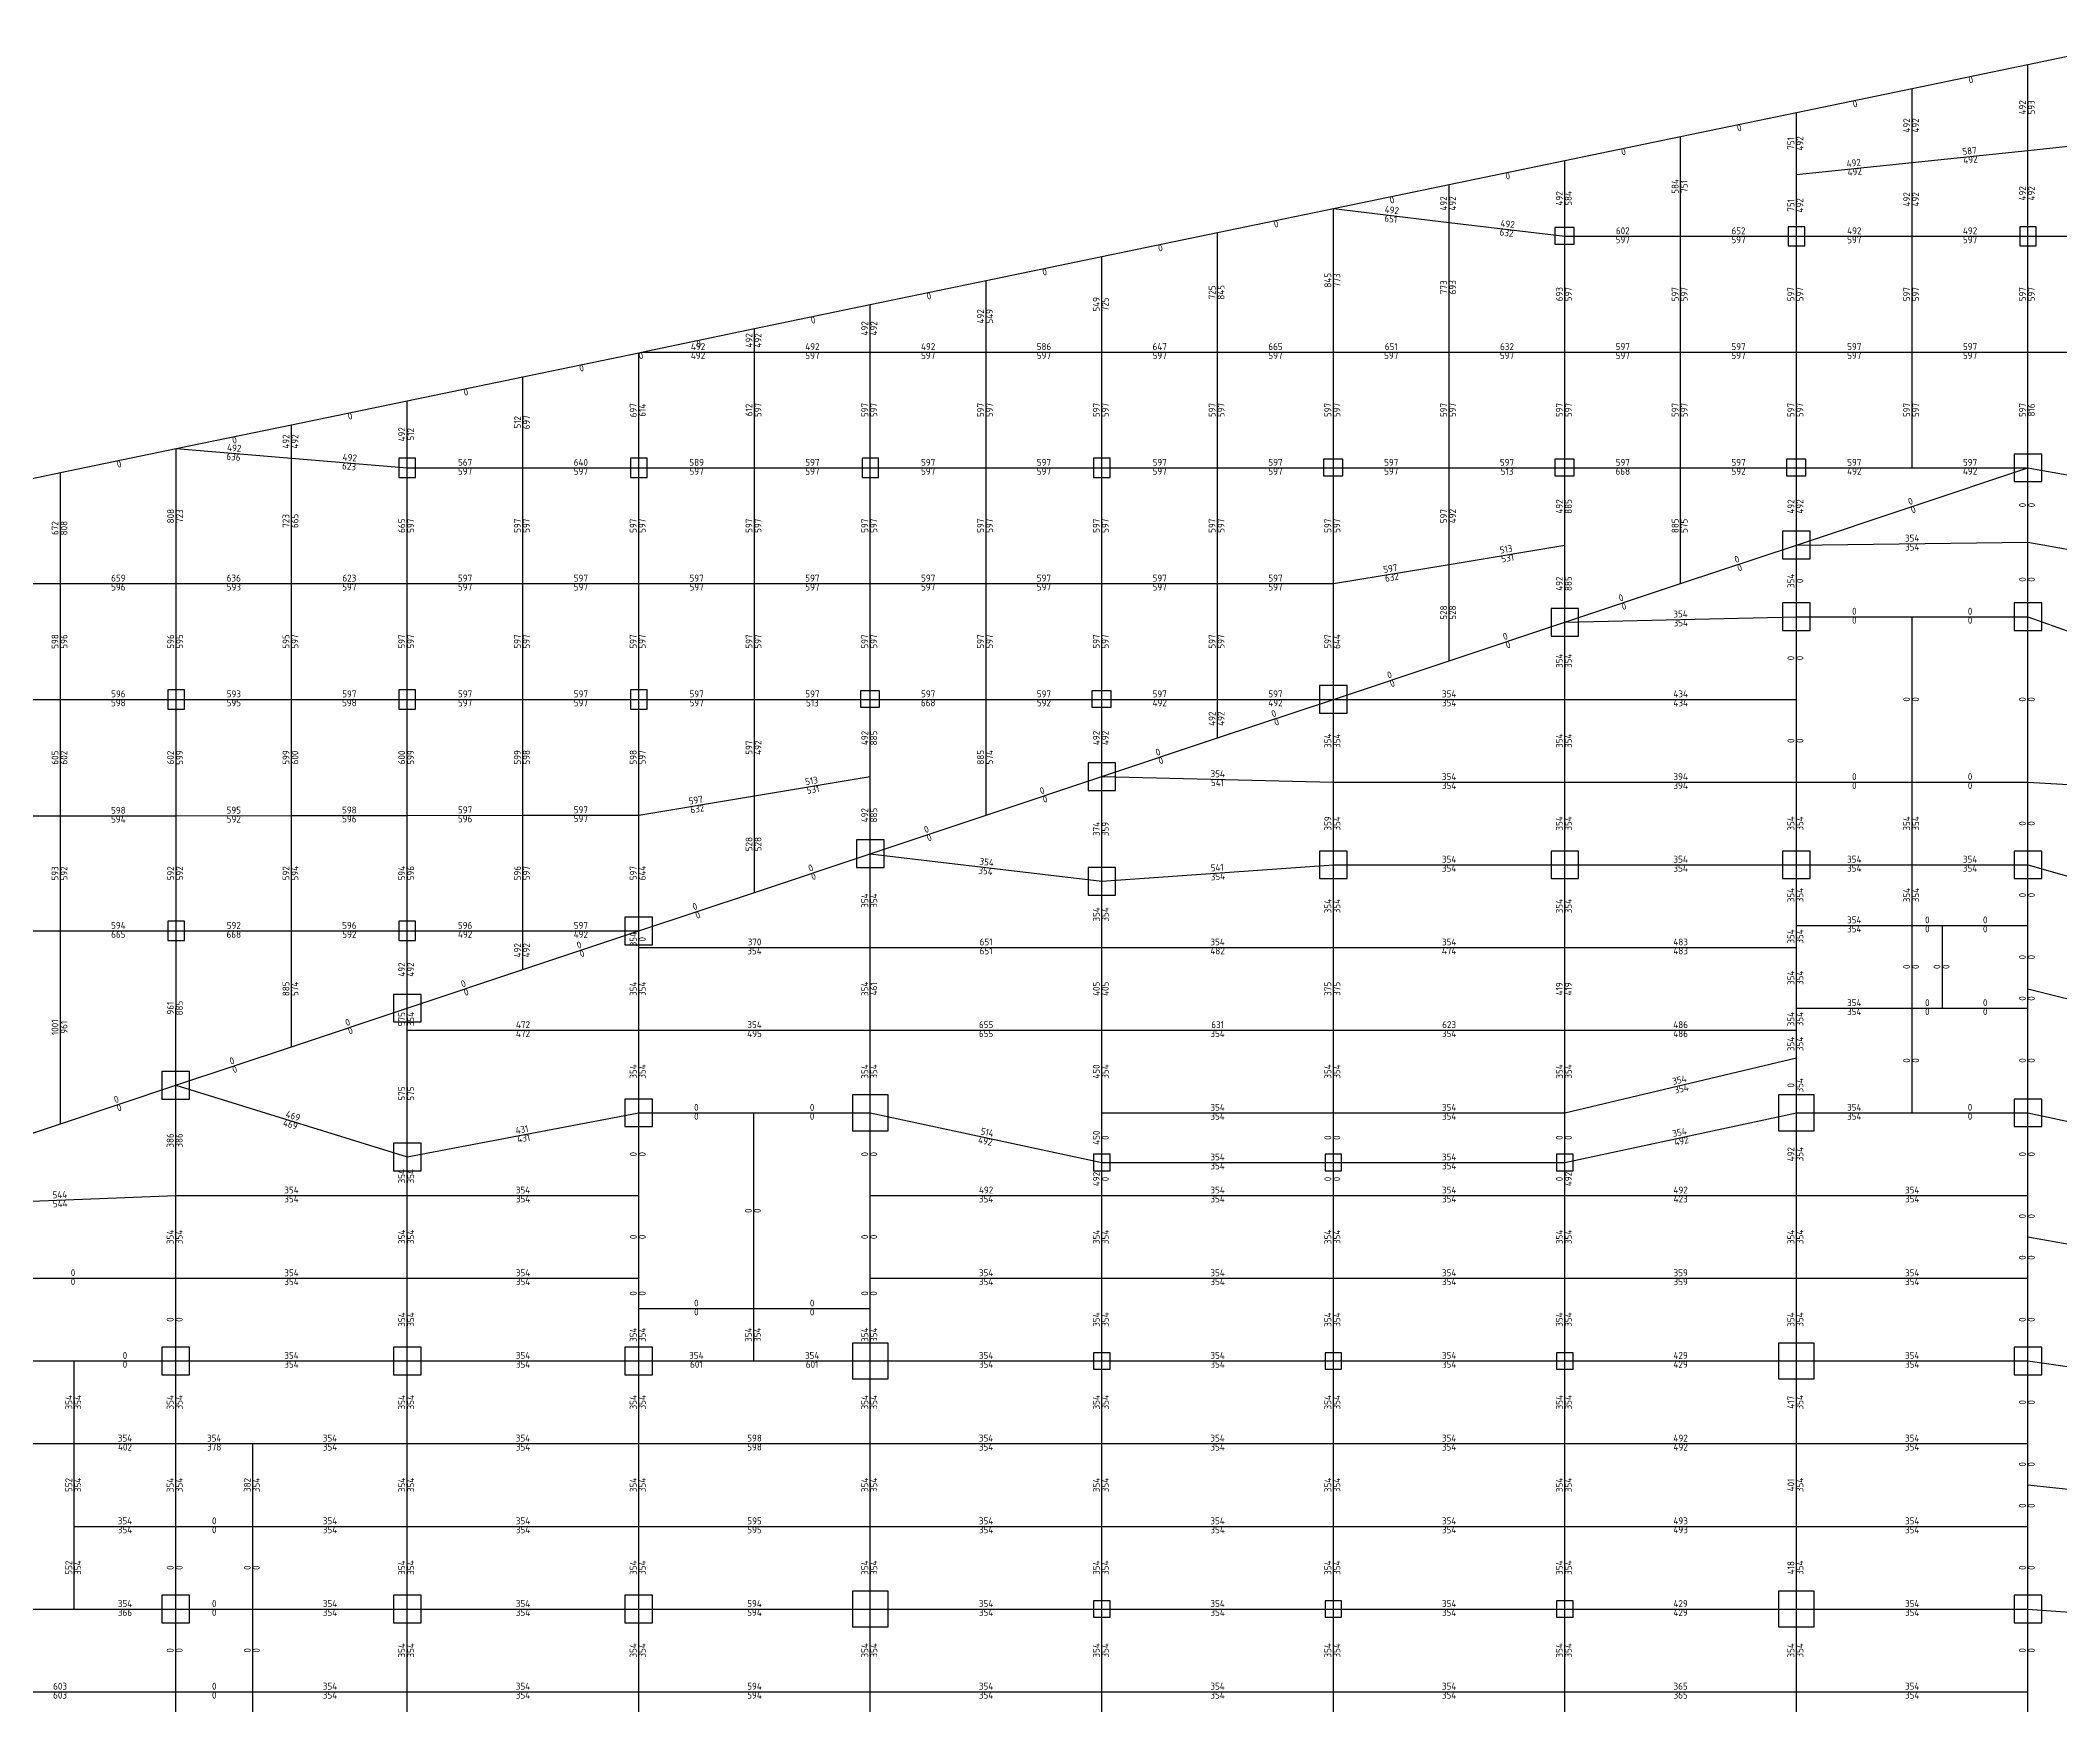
# Model space of a CAD drawing. Header units: millimetres. Extents: x -245177 to 1112891, y -1092030 to 122567.
# Drawn here: x 24881 to 98139, y 49765 to 110141 of the extents above; entities that cross this region are included whole.
import ezdxf
from ezdxf.enums import TextEntityAlignment as Align

# ---------------------------------------------------------------- set-up
doc = ezdxf.new("R2010")
doc.units = ezdxf.units.MM
doc.header["$MEASUREMENT"] = 0
for name, color, linetype in [('13', 4, 'Continuous'), ('dsg', 7, 'Continuous'), ('jiantu', 134, 'Continuous')]:
    doc.layers.add(name, color=color, linetype=linetype)
doc.styles.add('TrueTypeFont', font='yjkeng.shx', dxfattribs={"bigfont": 'yjkchn.shx'})

msp = doc.modelspace()

# ---------------------------------------------------------------- linework, layer by layer
at = {"layer": 'jiantu', "color": 94}
for p, q in [((96990, 109270), (101190, 110141)), ((92790, 108398), (96990, 109270)), ((88590, 107527), (92790, 108398)), ((84390, 106655), (88590, 107527)), ((80190, 105784), (84390, 106655)), ((75990, 104912), (80190, 105784)), ((71790, 104041), (75990, 104912)), ((67590, 103169), (71790, 104041)), ((63390, 102298), (67590, 103169)), ((59190, 101427), (63390, 102298)), ((54990, 100555), (59190, 101427)), ((50790, 99684), (54990, 100555)), ((46691, 98833), (50790, 99684)), ((42390, 97941), (46590, 98812)), ((46590, 98812), (46691, 98833)), ((38190, 97069), (42390, 97941)), ((33990, 96198), (38190, 97069)), ((29806, 95330), (33990, 96198)), ((25611, 94459), (29806, 95330)), ((21390, 93583), (25611, 94459))]:
    msp.add_line(p, q, dxfattribs=at)
at = {"layer": 'jiantu'}
for p, q in [((96990, 106151), (96990, 109270)), ((92790, 105716), (92790, 108398)), ((88590, 105280), (88590, 107527)), ((84390, 103033), (84390, 106655)), ((96990, 106151), (101190, 106587)), ((80190, 103033), (80190, 105784)), ((88590, 105280), (92790, 105716)), ((92790, 105716), (96990, 106151)), ((92790, 103033), (92790, 105716)), ((96990, 103033), (96990, 106151)), ((75990, 103537), (75990, 104912)), ((88590, 103033), (88590, 105280)), ((71790, 98833), (71790, 104041)), ((71790, 104041), (75990, 103537)), ((75990, 98833), (75990, 103537)), ((75990, 103537), (80190, 103033)), ((67590, 98833), (67590, 103169)), ((80190, 103033), (84390, 103033)), ((80190, 98833), (80190, 103033)), ((84390, 103033), (88590, 103033)), ((84390, 98833), (84390, 103033)), ((88590, 103033), (92790, 103033)), ((88590, 98833), (88590, 103033)), ((92790, 103033), (96990, 103033)), ((92790, 98833), (92790, 103033)), ((96990, 103033), (101190, 103033)), ((96990, 98833), (96990, 103033)), ((63390, 98833), (63390, 102298)), ((59190, 98833), (59190, 101427)), ((54990, 98833), (54990, 100555)), ((50790, 98833), (50790, 99684)), ((46590, 94633), (46590, 98812)), ((46691, 98833), (50790, 98833)), ((50790, 98833), (54990, 98833)), ((50790, 94633), (50790, 98833)), ((54990, 94633), (54990, 98833)), ((54990, 98833), (59190, 98833)), ((59190, 98833), (63390, 98833)), ((59190, 94633), (59190, 98833)), ((63390, 94633), (63390, 98833)), ((63390, 98833), (67590, 98833)), ((67590, 98833), (71790, 98833)), ((67590, 94633), (67590, 98833)), ((71790, 94633), (71790, 98833)), ((71790, 98833), (75990, 98833)), ((75990, 98833), (80190, 98833)), ((75990, 94633), (75990, 98833)), ((80190, 94633), (80190, 98833)), ((80190, 98833), (84390, 98833)), ((84390, 98833), (88590, 98833)), ((84390, 94633), (84390, 98833)), ((88590, 94633), (88590, 98833)), ((88590, 98833), (92790, 98833)), ((92790, 98833), (96990, 98833)), ((92790, 94633), (92790, 98833)), ((96990, 94633), (96990, 98833)), ((96990, 98833), (101190, 98833)), ((42390, 94633), (42390, 97941)), ((38190, 94633), (38190, 97069)), ((33990, 94982), (33990, 96198)), ((29806, 95330), (33990, 94982)), ((29806, 90433), (29806, 95330)), ((33990, 94982), (38190, 94633)), ((33990, 90433), (33990, 94982)), ((38190, 94633), (42390, 94633)), ((38190, 90433), (38190, 94633)), ((42390, 94633), (46590, 94633)), ((42390, 90433), (42390, 94633)), ((46590, 94633), (50790, 94633)), ((46590, 90433), (46590, 94633)), ((50790, 94633), (54990, 94633)), ((50790, 90433), (50790, 94633)), ((54990, 94633), (59190, 94633)), ((54990, 90433), (54990, 94633)), ((59190, 94633), (63390, 94633)), ((59190, 90433), (59190, 94633)), ((63390, 94633), (67590, 94633)), ((63390, 90433), (63390, 94633)), ((67590, 94633), (71790, 94633)), ((67590, 90433), (67590, 94633)), ((71790, 94633), (75990, 94633)), ((71790, 90433), (71790, 94633)), ((75990, 94633), (80190, 94633)), ((75990, 91133), (75990, 94633)), ((80190, 94633), (84390, 94633)), ((80190, 91833), (80190, 94633)), ((84390, 94633), (88590, 94633)), ((84390, 90433), (84390, 94633)), ((88590, 91833), (88590, 94633)), ((88590, 94633), (92790, 94633)), ((88590, 91833), (96990, 94633)), ((92790, 94633), (96990, 94633)), ((96990, 91933), (96990, 94633)), ((96990, 94633), (101190, 93883)), ((25611, 90433), (25611, 94459)), ((75990, 91133), (80190, 91833)), ((80190, 89033), (80190, 91833)), ((84390, 90433), (88590, 91833)), ((88590, 91833), (96990, 91933)), ((88590, 89233), (88590, 91833)), ((96990, 91933), (101190, 91183)), ((96990, 89233), (96990, 91933)), ((71790, 90433), (75990, 91133)), ((75990, 87633), (75990, 91133)), ((21390, 90433), (25611, 90433)), ((25611, 90433), (29806, 90433)), ((25611, 86233), (25611, 90433)), ((29806, 86233), (29806, 90433)), ((29806, 90433), (33990, 90433)), ((33990, 90433), (38190, 90433)), ((33990, 86233), (33990, 90433)), ((38190, 86233), (38190, 90433)), ((38190, 90433), (42390, 90433)), ((42390, 90433), (46590, 90433)), ((42390, 86233), (42390, 90433)), ((46590, 86233), (46590, 90433)), ((46590, 90433), (50790, 90433)), ((50790, 90433), (54990, 90433)), ((50790, 86233), (50790, 90433)), ((54990, 86233), (54990, 90433)), ((54990, 90433), (59190, 90433)), ((59190, 90433), (63390, 90433)), ((59190, 86233), (59190, 90433)), ((63390, 86233), (63390, 90433)), ((63390, 90433), (67590, 90433)), ((67590, 90433), (71790, 90433)), ((67590, 86233), (67590, 90433)), ((71790, 86233), (71790, 90433)), ((80190, 89033), (84390, 90433)), ((75990, 87633), (80190, 89033)), ((80190, 89033), (88590, 89233)), ((80190, 86233), (80190, 89033)), ((88590, 89233), (92790, 89233)), ((88590, 86233), (88590, 89233)), ((92790, 89233), (96990, 89233)), ((92790, 83233), (92790, 89233)), ((96990, 89233), (101190, 87733)), ((96990, 83233), (96990, 89233)), ((71790, 86233), (75990, 87633)), ((21390, 86233), (25611, 86233)), ((25611, 86233), (29806, 86233)), ((25611, 82008), (25611, 86233)), ((29806, 86233), (33990, 86233)), ((29806, 82013), (29806, 86233)), ((33990, 86233), (38190, 86233)), ((33990, 82018), (33990, 86233)), ((38190, 86233), (42390, 86233)), ((38190, 82023), (38190, 86233)), ((42390, 86233), (46590, 86233)), ((42390, 82028), (42390, 86233)), ((46590, 86233), (50790, 86233)), ((46590, 82033), (46590, 86233)), ((50790, 86233), (54990, 86233)), ((50790, 82733), (50790, 86233)), ((54990, 86233), (59190, 86233)), ((54990, 83433), (54990, 86233)), ((59190, 86233), (63390, 86233)), ((59190, 82033), (59190, 86233)), ((63390, 83433), (63390, 86233)), ((63390, 86233), (67590, 86233)), ((67590, 86233), (71790, 86233)), ((67590, 84833), (67590, 86233)), ((67590, 84833), (71790, 86233)), ((71790, 83233), (71790, 86233)), ((71790, 86233), (80190, 86233)), ((80190, 83233), (80190, 86233)), ((80190, 86233), (88590, 86233)), ((88590, 83233), (88590, 86233)), ((63390, 83433), (67590, 84833)), ((50790, 82733), (54990, 83433)), ((54990, 80633), (54990, 83433)), ((59190, 82033), (63390, 83433)), ((63390, 79633), (63390, 83433)), ((63390, 83433), (71790, 83233)), ((71790, 80233), (71790, 83233)), ((71790, 83233), (80190, 83233)), ((80190, 80233), (80190, 83233)), ((80190, 83233), (88590, 83233)), ((88590, 80233), (88590, 83233)), ((88590, 83233), (92790, 83233)), ((92790, 80233), (92790, 83233)), ((92790, 83233), (96990, 83233)), ((96990, 80233), (96990, 83233)), ((96990, 83233), (101190, 82983)), ((46590, 82033), (50790, 82733)), ((50790, 79233), (50790, 82733)), ((21390, 82002), (25611, 82008)), ((25611, 82008), (29806, 82013)), ((25611, 77833), (25611, 82008)), ((29806, 82013), (33990, 82018)), ((29806, 77833), (29806, 82013)), ((33990, 82018), (38190, 82023)), ((33990, 77833), (33990, 82018)), ((38190, 82023), (42390, 82028)), ((38190, 77833), (38190, 82023)), ((42390, 82028), (46590, 82033)), ((42390, 77833), (42390, 82028)), ((46590, 77833), (46590, 82033)), ((54990, 80633), (59190, 82033)), ((50790, 79233), (54990, 80633)), ((54990, 80633), (63390, 79633)), ((54990, 77233), (54990, 80633)), ((63390, 79633), (71790, 80233)), ((71790, 80233), (80190, 80233)), ((71790, 77233), (71790, 80233)), ((80190, 80233), (88590, 80233)), ((80190, 77233), (80190, 80233)), ((88590, 80233), (92790, 80233)), ((88590, 78033), (88590, 80233)), ((92789, 78033), (92790, 80233)), ((92790, 80233), (96990, 80233)), ((96990, 80233), (101190, 79033)), ((96990, 78033), (96990, 80233)), ((46590, 77833), (50790, 79233)), ((63390, 77233), (63390, 79633)), ((21390, 77833), (25611, 77833)), ((25611, 77833), (29806, 77833)), ((25611, 70840), (25611, 77833)), ((29790, 72233), (29806, 77833)), ((29806, 77833), (33990, 77833)), ((33990, 77833), (38190, 77833)), ((33990, 73633), (33990, 77833)), ((38190, 75033), (38190, 77833)), ((38190, 77833), (42390, 77833)), ((42390, 77833), (46590, 77833)), ((42390, 76433), (42390, 77833)), ((42390, 76433), (46590, 77833)), ((46590, 77233), (46590, 77833)), ((88590, 77233), (88590, 78033)), ((88590, 78033), (92789, 78033)), ((92789, 78033), (93889, 78033)), ((92789, 75033), (92789, 78033)), ((93889, 78033), (96990, 78033)), ((93889, 75033), (93889, 78033)), ((96990, 75733), (96990, 78033)), ((46590, 74233), (46590, 77233)), ((46590, 77233), (54990, 77233)), ((54990, 74233), (54990, 77233)), ((54990, 77233), (63390, 77233)), ((63390, 74233), (63390, 77233)), ((63390, 77233), (71790, 77233)), ((71790, 74233), (71790, 77233)), ((71790, 77233), (80190, 77233)), ((80190, 74233), (80190, 77233)), ((80190, 77233), (88590, 77233)), ((88590, 75033), (88590, 77233)), ((38190, 75033), (42390, 76433)), ((96990, 75733), (101190, 74683)), ((96990, 75033), (96990, 75733)), ((33990, 73633), (38190, 75033)), ((38190, 74233), (38190, 75033)), ((88590, 74233), (88590, 75033)), ((88590, 75033), (92789, 75033)), ((92789, 75033), (93889, 75033)), ((92789, 71233), (92789, 75033)), ((93889, 75033), (96990, 75033)), ((96990, 71233), (96990, 75033)), ((38190, 69633), (38190, 74233)), ((38190, 74233), (46590, 74233)), ((46590, 71233), (46590, 74233)), ((46590, 74233), (54990, 74233)), ((54990, 71233), (54990, 74233)), ((54990, 74233), (63390, 74233)), ((63390, 71233), (63390, 74233)), ((63390, 74233), (71790, 74233)), ((71790, 71233), (71790, 74233)), ((71790, 74233), (80190, 74233)), ((80190, 71233), (80190, 74233)), ((80190, 74233), (88590, 74233)), ((88590, 73233), (88590, 74233)), ((29790, 72233), (33990, 73633)), ((80190, 71233), (88590, 73233)), ((88590, 71233), (88590, 73233)), ((25611, 70840), (29790, 72233)), ((29790, 72233), (38190, 69633)), ((29790, 68233), (29790, 72233)), ((38190, 69633), (46590, 71233)), ((46590, 71233), (50769, 71233)), ((46590, 68233), (46590, 71233)), ((50769, 71233), (54990, 71233)), ((50769, 64133), (50769, 71233)), ((54990, 68233), (54990, 71233)), ((54990, 71233), (63390, 69433)), ((63390, 69433), (63390, 71233)), ((63390, 71233), (71790, 71233)), ((71790, 69433), (71790, 71233)), ((71790, 71233), (80190, 71233)), ((80190, 69433), (80190, 71233)), ((80190, 69433), (88590, 71233)), ((88590, 71233), (92789, 71233)), ((88590, 68233), (88590, 71233)), ((92789, 71233), (96990, 71233)), ((96990, 71233), (101190, 70333)), ((96990, 68233), (96990, 71233)), ((21400, 69433), (25611, 70840)), ((38190, 68233), (38190, 69633)), ((63390, 69433), (71790, 69433)), ((63390, 68233), (63390, 69433)), ((71790, 69433), (80190, 69433)), ((71790, 68233), (71790, 69433)), ((80190, 68233), (80190, 69433)), ((21400, 67900), (29790, 68233)), ((29790, 65233), (29790, 68233)), ((29790, 68233), (38190, 68233)), ((38190, 65233), (38190, 68233)), ((38190, 68233), (46590, 68233)), ((46590, 65233), (46590, 68233)), ((54990, 65233), (54990, 68233)), ((54990, 68233), (63390, 68233)), ((63390, 65233), (63390, 68233)), ((63390, 68233), (71790, 68233)), ((71790, 65233), (71790, 68233)), ((71790, 68233), (80190, 68233)), ((80190, 65233), (80190, 68233)), ((80190, 68233), (88590, 68233)), ((88590, 65233), (88590, 68233)), ((88590, 68233), (96990, 68233)), ((96990, 66733), (96990, 68233)), ((96990, 66733), (101190, 65983)), ((96990, 65233), (96990, 66733)), ((22340, 65233), (29790, 65233)), ((29790, 62233), (29790, 65233)), ((29790, 65233), (38190, 65233)), ((38190, 62233), (38190, 65233)), ((38190, 65233), (46590, 65233)), ((46590, 64133), (46590, 65233)), ((54990, 65233), (63390, 65233)), ((54990, 64133), (54990, 65233)), ((63390, 62233), (63390, 65233)), ((63390, 65233), (71790, 65233)), ((71790, 62233), (71790, 65233)), ((71790, 65233), (80190, 65233)), ((80190, 62233), (80190, 65233)), ((80190, 65233), (88590, 65233)), ((88590, 62233), (88590, 65233)), ((88590, 65233), (96990, 65233)), ((96990, 62233), (96990, 65233)), ((46590, 62233), (46590, 64133)), ((46590, 64133), (50769, 64133)), ((50769, 64133), (54990, 64133)), ((50769, 62233), (50769, 64133)), ((54990, 62233), (54990, 64133)), ((22340, 62233), (26110, 62233)), ((26110, 62233), (29790, 62233)), ((26110, 59233), (26110, 62233)), ((29790, 62233), (38190, 62233)), ((29790, 59233), (29790, 62233)), ((38190, 62233), (46590, 62233)), ((38190, 59233), (38190, 62233)), ((46590, 62233), (50769, 62233)), ((46590, 59233), (46590, 62233)), ((50769, 62233), (54990, 62233)), ((54990, 62233), (63390, 62233)), ((54990, 59233), (54990, 62233)), ((63390, 62233), (71790, 62233)), ((63390, 59233), (63390, 62233)), ((71790, 62233), (80190, 62233)), ((71790, 59233), (71790, 62233)), ((80190, 62233), (88590, 62233)), ((80190, 59233), (80190, 62233)), ((88590, 62233), (96990, 62233)), ((88590, 59233), (88590, 62233)), ((96990, 62233), (101190, 61633)), ((96990, 59233), (96990, 62233)), ((21400, 59233), (26110, 59233)), ((26110, 59233), (29790, 59233)), ((26110, 56233), (26110, 59233)), ((29790, 56233), (29790, 59233)), ((29790, 59233), (32587, 59233)), ((32587, 59233), (38190, 59233)), ((32587, 56233), (32587, 59233)), ((38190, 56233), (38190, 59233)), ((38190, 59233), (46590, 59233)), ((46590, 56233), (46590, 59233)), ((46590, 59233), (54990, 59233)), ((54990, 56233), (54990, 59233)), ((54990, 59233), (63390, 59233)), ((63390, 56233), (63390, 59233)), ((63390, 59233), (71790, 59233)), ((71790, 56233), (71790, 59233)), ((71790, 59233), (80190, 59233)), ((80190, 56233), (80190, 59233)), ((80190, 59233), (88590, 59233)), ((88590, 56233), (88590, 59233)), ((88590, 59233), (96990, 59233)), ((96990, 57733), (96990, 59233)), ((96990, 57733), (101190, 57283)), ((96990, 56233), (96990, 57733)), ((26110, 56233), (29790, 56233)), ((26110, 53233), (26110, 56233)), ((29790, 53233), (29790, 56233)), ((29790, 56233), (32587, 56233)), ((32587, 56233), (38190, 56233)), ((32587, 53233), (32587, 56233)), ((38190, 53233), (38190, 56233)), ((38190, 56233), (46590, 56233)), ((46590, 53233), (46590, 56233)), ((46590, 56233), (54990, 56233)), ((54990, 53233), (54990, 56233)), ((54990, 56233), (63390, 56233)), ((63390, 53233), (63390, 56233)), ((63390, 56233), (71790, 56233)), ((71790, 53233), (71790, 56233)), ((71790, 56233), (80190, 56233)), ((80190, 53233), (80190, 56233)), ((80190, 56233), (88590, 56233)), ((88590, 53233), (88590, 56233)), ((88590, 56233), (96990, 56233)), ((96990, 53233), (96990, 56233)), ((22340, 53233), (26110, 53233)), ((26110, 53233), (29790, 53233)), ((29790, 50233), (29790, 53233)), ((29790, 53233), (32587, 53233)), ((32587, 53233), (38190, 53233)), ((32587, 50233), (32587, 53233)), ((38190, 53233), (46590, 53233)), ((38190, 50233), (38190, 53233)), ((46590, 53233), (54990, 53233)), ((46590, 50233), (46590, 53233)), ((54990, 53233), (63390, 53233)), ((54990, 50233), (54990, 53233)), ((63390, 53233), (71790, 53233)), ((63390, 50233), (63390, 53233)), ((71790, 53233), (80190, 53233)), ((71790, 50233), (71790, 53233)), ((80190, 53233), (88590, 53233)), ((80190, 50233), (80190, 53233)), ((88590, 53233), (96990, 53233)), ((88590, 50233), (88590, 53233)), ((96990, 53233), (101190, 52933)), ((96990, 50233), (96990, 53233)), ((21400, 50233), (29790, 50233)), ((29790, 47233), (29790, 50233)), ((29790, 50233), (32587, 50233)), ((32587, 50233), (38190, 50233)), ((32587, 47233), (32587, 50233)), ((38190, 47233), (38190, 50233)), ((38190, 50233), (46590, 50233)), ((46590, 47233), (46590, 50233)), ((46590, 50233), (54990, 50233)), ((54990, 47233), (54990, 50233)), ((54990, 50233), (63390, 50233)), ((63390, 47233), (63390, 50233)), ((63390, 50233), (71790, 50233)), ((71790, 47233), (71790, 50233)), ((71790, 50233), (80190, 50233)), ((80190, 47233), (80190, 50233)), ((80190, 50233), (88590, 50233)), ((88590, 47233), (88590, 50233)), ((88590, 50233), (96990, 50233)), ((96990, 48733), (96990, 50233))]:
    msp.add_line(p, q, dxfattribs=at)
at = {"layer": 'jiantu', "color": 54}
for points in [[(80530, 103348), (79830, 103348), (79830, 102748), (80530, 102748)], [(88890, 103383), (88290, 103383), (88290, 102683), (88890, 102683)], [(97290, 103383), (96690, 103383), (96690, 102683), (97290, 102683)], [(38490, 94983), (37890, 94983), (37890, 94283), (38490, 94283)], [(46890, 94983), (46290, 94983), (46290, 94283), (46890, 94283)], [(55290, 94983), (54690, 94983), (54690, 94283), (55290, 94283)], [(63690, 94983), (63090, 94983), (63090, 94283), (63690, 94283)], [(72130, 94948), (71430, 94948), (71430, 94348), (72130, 94348)], [(80530, 94948), (79830, 94948), (79830, 94348), (80530, 94348)], [(88935, 94948), (88235, 94948), (88235, 94348), (88935, 94348)], [(97490, 95133), (96490, 95133), (96490, 94133), (97490, 94133)], [(89090, 92333), (88090, 92333), (88090, 91333), (89090, 91333)], [(80690, 89533), (79690, 89533), (79690, 88533), (80690, 88533)], [(89090, 89733), (88090, 89733), (88090, 88733), (89090, 88733)], [(97490, 89733), (96490, 89733), (96490, 88733), (97490, 88733)], [(30106, 86583), (29506, 86583), (29506, 85883), (30106, 85883)], [(38490, 86583), (37890, 86583), (37890, 85883), (38490, 85883)], [(46890, 86583), (46290, 86583), (46290, 85883), (46890, 85883)], [(55330, 86548), (54630, 86548), (54630, 85948), (55330, 85948)], [(63730, 86548), (63030, 86548), (63030, 85948), (63730, 85948)], [(72290, 86733), (71290, 86733), (71290, 85733), (72290, 85733)], [(63890, 83933), (62890, 83933), (62890, 82933), (63890, 82933)], [(55490, 81133), (54490, 81133), (54490, 80133), (55490, 80133)], [(72290, 80733), (71290, 80733), (71290, 79733), (72290, 79733)], [(80690, 80733), (79690, 80733), (79690, 79733), (80690, 79733)], [(89090, 80733), (88090, 80733), (88090, 79733), (89090, 79733)], [(97490, 80733), (96490, 80733), (96490, 79733), (97490, 79733)], [(63890, 80133), (62890, 80133), (62890, 79133), (63890, 79133)], [(30106, 78183), (29506, 78183), (29506, 77483), (30106, 77483)], [(38490, 78183), (37890, 78183), (37890, 77483), (38490, 77483)], [(47090, 78333), (46090, 78333), (46090, 77333), (47090, 77333)], [(38690, 75533), (37690, 75533), (37690, 74533), (38690, 74533)], [(30290, 72733), (29290, 72733), (29290, 71733), (30290, 71733)], [(55640, 71883), (54340, 71883), (54340, 70583), (55640, 70583)], [(89240, 71883), (87940, 71883), (87940, 70583), (89240, 70583)], [(47090, 71733), (46090, 71733), (46090, 70733), (47090, 70733)], [(97490, 71733), (96490, 71733), (96490, 70733), (97490, 70733)], [(38690, 70133), (37690, 70133), (37690, 69133), (38690, 69133)], [(63690, 69733), (63090, 69733), (63090, 69133), (63690, 69133)], [(72090, 69733), (71490, 69733), (71490, 69133), (72090, 69133)], [(80490, 69733), (79890, 69733), (79890, 69133), (80490, 69133)], [(30290, 62733), (29290, 62733), (29290, 61733), (30290, 61733)], [(38690, 62733), (37690, 62733), (37690, 61733), (38690, 61733)], [(47090, 62733), (46090, 62733), (46090, 61733), (47090, 61733)], [(55640, 62883), (54340, 62883), (54340, 61583), (55640, 61583)], [(63690, 62533), (63090, 62533), (63090, 61933), (63690, 61933)], [(72090, 62533), (71490, 62533), (71490, 61933), (72090, 61933)], [(80490, 62533), (79890, 62533), (79890, 61933), (80490, 61933)], [(89240, 62883), (87940, 62883), (87940, 61583), (89240, 61583)], [(97490, 62733), (96490, 62733), (96490, 61733), (97490, 61733)], [(30290, 53733), (29290, 53733), (29290, 52733), (30290, 52733)], [(38690, 53733), (37690, 53733), (37690, 52733), (38690, 52733)], [(47090, 53733), (46090, 53733), (46090, 52733), (47090, 52733)], [(55640, 53883), (54340, 53883), (54340, 52583), (55640, 52583)], [(63690, 53533), (63090, 53533), (63090, 52933), (63690, 52933)], [(72090, 53533), (71490, 53533), (71490, 52933), (72090, 52933)], [(80490, 53533), (79890, 53533), (79890, 52933), (80490, 52933)], [(89240, 53883), (87940, 53883), (87940, 52583), (89240, 52583)], [(97490, 53733), (96490, 53733), (96490, 52733), (97490, 52733)]]:
    msp.add_lwpolyline(points, close=True, dxfattribs=at)

# ---------------------------------------------------------------- texts
at = {"layer": '13', "color": 4, "linetype": 'Continuous', "style": 'TrueTypeFont'}
for s, rotation, p in [('593', 90, (96990, 107711)), ('751', 90, (84390, 104844)), ('584', 90, (80190, 104408)), ('651', -6.84151, (73890, 103789)), ('632', -6.84151, (78090, 103285)), ('845', 90, (67590, 101001)), ('773', 90, (71790, 101437)), ('693', 90, (75990, 101185)), ('597', 90, (80190, 100933)), ('597', 90, (84390, 100933)), ('597', 90, (88590, 100933)), ('597', 90, (92790, 100933)), ('597', 90, (96990, 100933)), ('549', 90, (59190, 100130)), ('725', 90, (63390, 100566)), ('614', 90, (46590, 96723)), ('597', 90, (50790, 96733)), ('597', 90, (54990, 96733)), ('597', 90, (59190, 96733)), ('597', 90, (63390, 96733)), ('597', 90, (67590, 96733)), ('597', 90, (71790, 96733)), ('597', 90, (75990, 96733)), ('597', 90, (80190, 96733)), ('597', 90, (84390, 96733)), ('597', 90, (88590, 96733)), ('597', 90, (92790, 96733)), ('816', 90, (96990, 96733)), ('697', 90, (42390, 96287)), ('636', -4.75018, (31898, 95156)), ('623', -4.75018, (36090, 94808)), ('723', 90, (29806, 92881)), ('885', 90, (80190, 93233)), ('808', 90, (25611, 92446)), ('665', 90, (33990, 92708)), ('597', 90, (38190, 92533)), ('597', 90, (42390, 92533)), ('597', 90, (46590, 92533)), ('597', 90, (50790, 92533)), ('597', 90, (54990, 92533)), ('597', 90, (59190, 92533)), ('597', 90, (63390, 92533)), ('597', 90, (67590, 92533)), ('597', 90, (71790, 92533)), ('575', 90, (84390, 92533)), ('531', 9.46232, (78090, 91483)), ('632', 9.46232, (73890, 90783)), ('885', 90, (80190, 90433)), ('528', 90, (75990, 89383)), ('596', 90, (25611, 88333)), ('595', 90, (29806, 88333)), ('597', 90, (33990, 88333)), ('597', 90, (38190, 88333)), ('597', 90, (42390, 88333)), ('597', 90, (46590, 88333)), ('597', 90, (50790, 88333)), ('597', 90, (54990, 88333)), ('597', 90, (59190, 88333)), ('597', 90, (63390, 88333)), ('597', 90, (67590, 88333)), ('644', 90, (71790, 88333)), ('885', 90, (54990, 84833)), ('602', 90, (25611, 84120)), ('599', 90, (29806, 84123)), ('600', 90, (33990, 84125)), ('599', 90, (38190, 84128)), ('598', 90, (42390, 84131)), ('597', 90, (46590, 84133)), ('574', 90, (59190, 84133)), ('531', 9.46232, (52890, 83083)), ('541', -1.36393, (67590, 83333)), ('632', 9.46232, (48690, 82383)), ('885', 90, (54990, 82033)), ('594', 0.06961, (27709, 82010)), ('592', 0.06961, (31898, 82015)), ('596', 0.06961, (36090, 82020)), ('596', 0.06961, (40290, 82025)), ('597', 0.06961, (44490, 82031)), ('528', 90, (50790, 80983)), ('592', 90, (25611, 79920)), ('592', 90, (29806, 79923)), ('594', 90, (33990, 79925)), ('596', 90, (38190, 79928)), ('597', 90, (42390, 79931)), ('644', 90, (46590, 79933)), ('574', 90, (33990, 75733)), ('885', 89.83081, (29798, 75033)), ('961', 90, (25611, 74337)), ('575', 90, (38190, 71933)), ('544', 2.2752, (25595, 68066))]:
    msp.add_text(s, height=250, rotation=rotation, dxfattribs=at).set_placement(p, align=Align.TOP_CENTER)
for s, rotation, p in [('751', 90, (88590, 106403)), ('587', 5.92298, (94890, 105934)), ('584', 90, (84390, 104844)), ('751', 90, (88590, 104157)), ('725', 90, (67590, 101001)), ('845', 90, (71790, 101437)), ('773', 90, (75990, 101185)), ('693', 90, (80190, 100933)), ('597', 90, (84390, 100933)), ('597', 90, (88590, 100933)), ('597', 90, (92790, 100933)), ('597', 90, (96990, 100933)), ('549', 90, (63390, 100566)), ('697', 90, (46590, 96723)), ('612', 90, (50790, 96733)), ('597', 90, (54990, 96733)), ('597', 90, (59190, 96733)), ('597', 90, (63390, 96733)), ('597', 90, (67590, 96733)), ('597', 90, (71790, 96733)), ('597', 90, (75990, 96733)), ('597', 90, (80190, 96733)), ('597', 90, (84390, 96733)), ('597', 90, (88590, 96733)), ('597', 90, (92790, 96733)), ('597', 90, (96990, 96733)), ('808', 90, (29806, 92881)), ('597', 90, (75990, 92883)), ('672', 90, (25611, 92446)), ('723', 90, (33990, 92708)), ('665', 90, (38190, 92533)), ('597', 90, (42390, 92533)), ('597', 90, (46590, 92533)), ('597', 90, (50790, 92533)), ('597', 90, (54990, 92533)), ('597', 90, (59190, 92533)), ('597', 90, (63390, 92533)), ('597', 90, (67590, 92533)), ('597', 90, (71790, 92533)), ('885', 90, (84390, 92533)), ('597', 9.46232, (73890, 90783)), ('528', 90, (75990, 89383)), ('598', 90, (25611, 88333)), ('596', 90, (29806, 88333)), ('595', 90, (33990, 88333)), ('597', 90, (38190, 88333)), ('597', 90, (42390, 88333)), ('597', 90, (46590, 88333)), ('597', 90, (50790, 88333)), ('597', 90, (54990, 88333)), ('597', 90, (59190, 88333)), ('597', 90, (63390, 88333)), ('597', 90, (67590, 88333)), ('597', 90, (71790, 88333)), ('605', 90, (25611, 84120)), ('602', 90, (29806, 84123)), ('599', 90, (33990, 84125)), ('600', 90, (38190, 84128)), ('599', 90, (42390, 84131)), ('598', 90, (46590, 84133)), ('597', 90, (50790, 84483)), ('885', 90, (59190, 84133)), ('598', 0.06961, (27709, 82010)), ('595', 0.06961, (31898, 82015)), ('598', 0.06961, (36090, 82020)), ('597', 0.06961, (40290, 82025)), ('597', 0.06961, (44490, 82031)), ('597', 9.46232, (48690, 82383)), ('528', 90, (50790, 80983)), ('593', 90, (25611, 79920)), ('592', 90, (29806, 79923)), ('592', 90, (33990, 79925)), ('594', 90, (38190, 79928)), ('596', 90, (42390, 79931)), ('597', 90, (46590, 79933)), ('541', 4.08562, (67590, 79933)), ('885', 90, (33990, 75733)), ('961', 89.83081, (29798, 75033)), ('575', 90, (38190, 74633)), ('1001', 90, (25611, 74337)), ('575', 90, (38190, 71933)), ('544', 2.2752, (25595, 68066)), ('552', 90, (26110, 57733)), ('552', 90, (26110, 54733))]:
    msp.add_text(s, height=250, rotation=rotation, dxfattribs=at).set_placement(p, align=Align.BOTTOM_CENTER)
for s, p in [('602', (82290, 103033)), ('652', (86490, 103033)), ('586', (61290, 98833)), ('647', (65490, 98833)), ('665', (69690, 98833)), ('651', (73890, 98833)), ('632', (78090, 98833)), ('597', (82290, 98833)), ('597', (86490, 98833)), ('597', (90690, 98833)), ('597', (94890, 98833)), ('567', (40290, 94633)), ('640', (44490, 94633)), ('589', (48690, 94633)), ('597', (52890, 94633)), ('597', (57090, 94633)), ('597', (61290, 94633)), ('597', (65490, 94633)), ('597', (69690, 94633)), ('597', (73890, 94633)), ('597', (78090, 94633)), ('597', (82290, 94633)), ('597', (86490, 94633)), ('597', (90690, 94633)), ('597', (94890, 94633)), ('659', (27709, 90433)), ('636', (31898, 90433)), ('623', (36090, 90433)), ('597', (40290, 90433)), ('597', (44490, 90433)), ('597', (48690, 90433)), ('597', (52890, 90433)), ('597', (57090, 90433)), ('597', (61290, 90433)), ('597', (65490, 90433)), ('597', (69690, 90433)), ('596', (27709, 86233)), ('593', (31898, 86233)), ('597', (36090, 86233)), ('597', (40290, 86233)), ('597', (44490, 86233)), ('597', (48690, 86233)), ('597', (52890, 86233)), ('597', (57090, 86233)), ('597', (61290, 86233)), ('597', (65490, 86233)), ('597', (69690, 86233)), ('594', (27709, 77833)), ('592', (31898, 77833)), ('596', (36090, 77833)), ('596', (40290, 77833)), ('597', (44490, 77833)), ('651', (59190, 77233)), ('655', (59190, 74233)), ('631', (67590, 74233)), ('623', (75990, 74233)), ('598', (50790, 59233)), ('595', (50790, 56233)), ('594', (50790, 53233)), ('603', (25595, 50233)), ('594', (50790, 50233))]:
    msp.add_text(s, height=250, dxfattribs=at).set_placement(p, align=Align.BOTTOM_CENTER)
for s, p in [('597', (82290, 103033)), ('597', (86490, 103033)), ('597', (90690, 103033)), ('597', (94890, 103033)), ('597', (52890, 98833)), ('597', (57090, 98833)), ('597', (61290, 98833)), ('597', (65490, 98833)), ('597', (69690, 98833)), ('597', (73890, 98833)), ('597', (78090, 98833)), ('597', (82290, 98833)), ('597', (86490, 98833)), ('597', (90690, 98833)), ('597', (94890, 98833)), ('597', (40290, 94633)), ('597', (44490, 94633)), ('597', (48690, 94633)), ('597', (52890, 94633)), ('597', (57090, 94633)), ('597', (61290, 94633)), ('597', (65490, 94633)), ('597', (69690, 94633)), ('597', (73890, 94633)), ('668', (82290, 94633)), ('592', (86490, 94633)), ('596', (27709, 90433)), ('593', (31898, 90433)), ('597', (36090, 90433)), ('597', (40290, 90433)), ('597', (44490, 90433)), ('597', (48690, 90433)), ('597', (52890, 90433)), ('597', (57090, 90433)), ('597', (61290, 90433)), ('597', (65490, 90433)), ('597', (69690, 90433)), ('598', (27709, 86233)), ('595', (31898, 86233)), ('598', (36090, 86233)), ('597', (40290, 86233)), ('597', (44490, 86233)), ('597', (48690, 86233)), ('668', (57090, 86233)), ('592', (61290, 86233)), ('665', (27709, 77833)), ('668', (31898, 77833)), ('592', (36090, 77833)), ('651', (59190, 77233)), ('655', (59190, 74233)), ('601', (48679, 62233)), ('601', (52879, 62233)), ('598', (50790, 59233)), ('595', (50790, 56233)), ('594', (50790, 53233)), ('603', (25595, 50233)), ('594', (50790, 50233))]:
    msp.add_text(s, height=250, dxfattribs=at).set_placement(p, align=Align.TOP_CENTER)
at = {"layer": 'dsg', "color": 1, "linetype": 'Continuous', "style": 'TrueTypeFont'}
for s, rotation, p in [('0', 11.722, (94890, 108834)), ('0', 11.722, (90690, 107962)), ('0', 11.722, (86490, 107091)), ('492', 90, (92790, 107057)), ('0', 11.722, (82290, 106220)), ('492', 90, (88590, 106403)), ('492', 5.92298, (90690, 105498)), ('492', 5.92298, (94890, 105934)), ('0', 11.722, (78090, 105348)), ('492', 90, (96990, 104592)), ('0', 11.722, (73890, 104477)), ('492', 90, (75990, 104225)), ('492', 90, (88590, 104157)), ('492', 90, (92790, 104374)), ('0', 11.722, (69690, 103605)), ('0', 11.722, (65490, 102734)), ('0', 11.722, (61290, 101862)), ('0', 11.722, (57090, 100991)), ('0', 11.722, (52890, 100119)), ('492', 90, (54990, 99694)), ('0', 11.722, (48740, 99258)), ('492', 90, (50790, 99258)), ('0', 11.722, (44490, 98376)), ('0', 11.722, (46640, 98823)), ('0', 11.722, (40290, 97505)), ('0', 11.722, (36090, 96634)), ('512', 90, (38190, 95851)), ('0', 11.722, (31898, 95764)), ('492', 90, (33990, 95590)), ('0', 11.722, (27709, 94895)), ('492', 90, (75990, 92883)), ('492', 90, (88590, 93233)), ('0', 18.43495, (92790, 93233)), ('0', 90, (96990, 93283)), ('354', 0.68206, (92790, 91883)), ('0', 18.43495, (86490, 91133)), ('0', 90, (88590, 90533)), ('0', 90, (96990, 90583)), ('0', 18.43495, (82290, 89733)), ('354', 1.36393, (84390, 89133)), ('0', 18.43495, (78090, 88333)), ('354', 90, (80190, 87633)), ('0', 90, (88590, 87733)), ('0', 18.43495, (73890, 86933)), ('492', 90, (67590, 85533)), ('0', 90, (92790, 86233)), ('0', 90, (96990, 86233)), ('492', 90, (63390, 84833)), ('0', 18.43495, (69690, 85533)), ('354', 90, (71790, 84733)), ('354', 90, (80190, 84733)), ('492', 90, (50790, 84483)), ('0', 90, (88590, 84733)), ('0', 18.43495, (65490, 84133)), ('0', 18.43495, (61290, 82733)), ('0', 18.43495, (57090, 81333)), ('359', 90, (63390, 81533)), ('354', 90, (71790, 81733)), ('354', 90, (80190, 81733)), ('354', 90, (88590, 81733)), ('354', 90, (92790, 81733)), ('0', 90, (96990, 81733)), ('0', 18.43495, (52890, 79933)), ('354', 353.21103, (59190, 80133)), ('354', 4.08562, (67590, 79933)), ('354', 90, (54990, 78933)), ('354', 90, (88590, 79133)), ('354', 90, (92789, 79133)), ('0', 90, (96990, 79133)), ('0', 18.43495, (48690, 78533)), ('354', 90, (63390, 78433)), ('354', 90, (71790, 78733)), ('354', 90, (80190, 78733)), ('354', 90, (88590, 77633)), ('492', 90, (42390, 77133)), ('0', 18.43495, (44490, 77133)), ('0', 90, (46590, 77533)), ('0', 90, (96990, 76883)), ('492', 90, (38190, 76433)), ('354', 90, (88590, 76133)), ('0', 90, (92789, 76533)), ('0', 90, (93889, 76533)), ('0', 18.43495, (40290, 75733)), ('354', 90, (46590, 75733)), ('461', 90, (54990, 75733)), ('405', 90, (63390, 75733)), ('375', 90, (71790, 75733)), ('419', 90, (80190, 75733)), ('354', 90, (38190, 74633)), ('354', 90, (88590, 74633)), ('0', 90, (96990, 75383)), ('0', 18.43495, (36090, 74333)), ('354', 90, (88590, 73733)), ('0', 18.43495, (31890, 72933)), ('354', 90, (46590, 72733)), ('354', 90, (54990, 72733)), ('354', 90, (63390, 72733)), ('354', 90, (71790, 72733)), ('354', 90, (80190, 72733)), ('0', 90, (92789, 73133)), ('0', 90, (96990, 73133)), ('354', 13.3925, (84390, 72233)), ('354', 90, (88590, 72233)), ('0', 18.43495, (27700, 71537)), ('386', 90, (29790, 70233)), ('469', 342.80146, (33990, 70933)), ('431', 10.7843, (42390, 70433)), ('492', 347.90524, (59190, 70333)), ('0', 90, (63390, 70333)), ('0', 90, (71790, 70333)), ('0', 90, (80190, 70333)), ('492', 12.09476, (84390, 70333)), ('0', 90, (46590, 69733)), ('0', 90, (54990, 69733)), ('354', 90, (88590, 69733)), ('0', 90, (96990, 69733)), ('354', 90, (38190, 68933)), ('0', 90, (63390, 68833)), ('0', 90, (71790, 68833)), ('492', 90, (80190, 68833)), ('0', 90, (50769, 67683)), ('0', 90, (96990, 67483)), ('354', 90, (29790, 66733)), ('354', 90, (38190, 66733)), ('0', 90, (46590, 66733)), ('0', 90, (54990, 66733)), ('354', 90, (63390, 66733)), ('354', 90, (71790, 66733)), ('354', 90, (80190, 66733)), ('354', 90, (88590, 66733)), ('0', 90, (96990, 65983)), ('0', 90, (46590, 64683)), ('0', 90, (54990, 64683)), ('0', 90, (29790, 63733)), ('354', 90, (38190, 63733)), ('354', 90, (63390, 63733)), ('354', 90, (71790, 63733)), ('354', 90, (80190, 63733)), ('354', 90, (88590, 63733)), ('0', 90, (96990, 63733)), ('354', 90, (46590, 63183)), ('354', 90, (50769, 63183)), ('354', 90, (54990, 63183)), ('354', 90, (26110, 60733)), ('354', 90, (29790, 60733)), ('354', 90, (38190, 60733)), ('354', 90, (46590, 60733)), ('354', 90, (54990, 60733)), ('354', 90, (63390, 60733)), ('354', 90, (71790, 60733)), ('354', 90, (80190, 60733)), ('354', 90, (88590, 60733)), ('0', 90, (96990, 60733)), ('354', 90, (26110, 57733)), ('354', 90, (29790, 57733)), ('354', 90, (32587, 57733)), ('354', 90, (38190, 57733)), ('354', 90, (46590, 57733)), ('354', 90, (54990, 57733)), ('354', 90, (63390, 57733)), ('354', 90, (71790, 57733)), ('354', 90, (80190, 57733)), ('354', 90, (88590, 57733)), ('0', 90, (96990, 58483)), ('0', 90, (96990, 56983)), ('354', 90, (26110, 54733)), ('354', 90, (38190, 54733)), ('354', 90, (46590, 54733)), ('354', 90, (54990, 54733)), ('354', 90, (63390, 54733)), ('354', 90, (71790, 54733)), ('354', 90, (80190, 54733)), ('354', 90, (88590, 54733)), ('0', 90, (29790, 54733)), ('0', 90, (32587, 54733)), ('0', 90, (96990, 54733)), ('0', 90, (29790, 51733)), ('0', 90, (32587, 51733)), ('354', 90, (38190, 51733)), ('354', 90, (46590, 51733)), ('354', 90, (54990, 51733)), ('354', 90, (63390, 51733)), ('354', 90, (71790, 51733)), ('354', 90, (80190, 51733)), ('354', 90, (88590, 51733)), ('0', 90, (96990, 51733))]:
    msp.add_text(s, height=250, rotation=rotation, dxfattribs=at).set_placement(p, align=Align.TOP_CENTER)
for s, rotation, p in [('492', 90, (96990, 107711)), ('492', 90, (92790, 107057)), ('492', 5.92298, (90690, 105498)), ('492', 90, (96990, 104592)), ('492', 353.15849, (73890, 103789)), ('492', 90, (75990, 104225)), ('492', 90, (80190, 104408)), ('492', 90, (92790, 104374)), ('492', 353.15849, (78090, 103285)), ('492', 90, (59190, 100130)), ('492', 90, (54990, 99694)), ('492', 90, (50790, 99258)), ('492', 90, (38190, 95851)), ('512', 90, (42390, 96287)), ('492', 355.24982, (31898, 95156)), ('492', 90, (33990, 95590)), ('492', 355.24982, (36090, 94808)), ('492', 90, (80190, 93233)), ('492', 90, (88590, 93233)), ('0', 18.43495, (92790, 93233)), ('0', 90, (96990, 93283)), ('513', 9.46232, (78090, 91483)), ('354', 0.68206, (92790, 91883)), ('0', 18.43495, (86490, 91133)), ('492', 90, (80190, 90433)), ('354', 90, (88590, 90533)), ('0', 90, (96990, 90583)), ('0', 18.43495, (82290, 89733)), ('354', 1.36393, (84390, 89133)), ('0', 18.43495, (78090, 88333)), ('0', 18.43495, (73890, 86933)), ('354', 90, (80190, 87633)), ('0', 90, (88590, 87733)), ('492', 90, (67590, 85533)), ('0', 18.43495, (69690, 85533)), ('0', 90, (92790, 86233)), ('0', 90, (96990, 86233)), ('492', 90, (54990, 84833)), ('492', 90, (63390, 84833)), ('354', 90, (71790, 84733)), ('354', 90, (80190, 84733)), ('0', 18.43495, (65490, 84133)), ('0', 90, (88590, 84733)), ('354', 358.63607, (67590, 83333)), ('513', 9.46232, (52890, 83083)), ('0', 18.43495, (61290, 82733)), ('492', 90, (54990, 82033)), ('0', 18.43495, (57090, 81333)), ('374', 90, (63390, 81533)), ('359', 90, (71790, 81733)), ('354', 90, (80190, 81733)), ('354', 90, (88590, 81733)), ('354', 90, (92790, 81733)), ('0', 90, (96990, 81733)), ('0', 18.43495, (52890, 79933)), ('354', 353.21103, (59190, 80133)), ('354', 90, (54990, 78933)), ('354', 90, (88590, 79133)), ('354', 90, (92789, 79133)), ('0', 90, (96990, 79133)), ('0', 18.43495, (48690, 78533)), ('354', 90, (63390, 78433)), ('354', 90, (71790, 78733)), ('354', 90, (80190, 78733)), ('354', 90, (46590, 77533)), ('354', 90, (88590, 77633)), ('492', 90, (42390, 77133)), ('0', 18.43495, (44490, 77133)), ('0', 90, (96990, 76883)), ('492', 90, (38190, 76433)), ('354', 90, (88590, 76133)), ('0', 90, (92789, 76533)), ('0', 90, (93889, 76533)), ('0', 18.43495, (40290, 75733)), ('354', 90, (46590, 75733)), ('354', 90, (54990, 75733)), ('405', 90, (63390, 75733)), ('375', 90, (71790, 75733)), ('419', 90, (80190, 75733)), ('354', 90, (88590, 74633)), ('0', 90, (96990, 75383)), ('0', 18.43495, (36090, 74333)), ('354', 90, (88590, 73733)), ('0', 18.43495, (31890, 72933)), ('354', 90, (46590, 72733)), ('354', 90, (54990, 72733)), ('450', 90, (63390, 72733)), ('354', 90, (71790, 72733)), ('354', 90, (80190, 72733)), ('354', 13.3925, (84390, 72233)), ('0', 90, (92789, 73133)), ('0', 90, (96990, 73133)), ('0', 18.43495, (27700, 71537)), ('0', 90, (88590, 72233)), ('469', 342.80146, (33990, 70933)), ('386', 90, (29790, 70233)), ('431', 10.7843, (42390, 70433)), ('514', 347.90524, (59190, 70333)), ('450', 90, (63390, 70333)), ('0', 90, (71790, 70333)), ('0', 90, (80190, 70333)), ('354', 12.09476, (84390, 70333)), ('0', 90, (46590, 69733)), ('0', 90, (54990, 69733)), ('492', 90, (88590, 69733)), ('0', 90, (96990, 69733)), ('354', 90, (38190, 68933)), ('492', 90, (63390, 68833)), ('0', 90, (71790, 68833)), ('0', 90, (80190, 68833)), ('0', 90, (50769, 67683)), ('0', 90, (96990, 67483)), ('354', 90, (29790, 66733)), ('354', 90, (38190, 66733)), ('0', 90, (46590, 66733)), ('0', 90, (54990, 66733)), ('354', 90, (63390, 66733)), ('354', 90, (71790, 66733)), ('354', 90, (80190, 66733)), ('354', 90, (88590, 66733)), ('0', 90, (96990, 65983)), ('0', 90, (46590, 64683)), ('0', 90, (54990, 64683)), ('0', 90, (29790, 63733)), ('354', 90, (38190, 63733)), ('354', 90, (63390, 63733)), ('354', 90, (71790, 63733)), ('354', 90, (80190, 63733)), ('354', 90, (88590, 63733)), ('0', 90, (96990, 63733)), ('354', 90, (46590, 63183)), ('354', 90, (50769, 63183)), ('354', 90, (54990, 63183)), ('354', 90, (26110, 60733)), ('354', 90, (29790, 60733)), ('354', 90, (38190, 60733)), ('354', 90, (46590, 60733)), ('354', 90, (54990, 60733)), ('354', 90, (63390, 60733)), ('354', 90, (71790, 60733)), ('354', 90, (80190, 60733)), ('417', 90, (88590, 60733)), ('0', 90, (96990, 60733)), ('354', 90, (29790, 57733)), ('382', 90, (32587, 57733)), ('354', 90, (38190, 57733)), ('354', 90, (46590, 57733)), ('354', 90, (54990, 57733)), ('354', 90, (63390, 57733)), ('354', 90, (71790, 57733)), ('354', 90, (80190, 57733)), ('401', 90, (88590, 57733)), ('0', 90, (96990, 58483)), ('0', 90, (96990, 56983)), ('354', 90, (38190, 54733)), ('354', 90, (46590, 54733)), ('354', 90, (54990, 54733)), ('354', 90, (63390, 54733)), ('354', 90, (71790, 54733)), ('354', 90, (80190, 54733)), ('418', 90, (88590, 54733)), ('0', 90, (29790, 54733)), ('0', 90, (32587, 54733)), ('0', 90, (96990, 54733)), ('0', 90, (29790, 51733)), ('0', 90, (32587, 51733)), ('354', 90, (38190, 51733)), ('354', 90, (46590, 51733)), ('354', 90, (54990, 51733)), ('354', 90, (63390, 51733)), ('354', 90, (71790, 51733)), ('354', 90, (80190, 51733)), ('354', 90, (88590, 51733)), ('0', 90, (96990, 51733))]:
    msp.add_text(s, height=250, rotation=rotation, dxfattribs=at).set_placement(p, align=Align.BOTTOM_CENTER)
for s, p in [('492', (90690, 103033)), ('492', (94890, 103033)), ('492', (48740, 98833)), ('492', (52890, 98833)), ('492', (57090, 98833)), ('0', (90690, 89233)), ('0', (94890, 89233)), ('354', (75990, 86233)), ('434', (84390, 86233)), ('354', (75990, 83233)), ('394', (84390, 83233)), ('0', (90690, 83233)), ('0', (94890, 83233)), ('354', (75990, 80233)), ('354', (84390, 80233)), ('354', (90690, 80233)), ('354', (94890, 80233)), ('354', (90689, 78033)), ('0', (93339, 78033)), ('0', (95439, 78033)), ('370', (50790, 77233)), ('354', (67590, 77233)), ('354', (75990, 77233)), ('483', (84390, 77233)), ('354', (90689, 75033)), ('0', (93339, 75033)), ('0', (95439, 75033)), ('472', (42390, 74233)), ('354', (50790, 74233)), ('486', (84390, 74233)), ('0', (48679, 71233)), ('0', (52879, 71233)), ('354', (67590, 71233)), ('354', (75990, 71233)), ('354', (90689, 71233)), ('0', (94889, 71233)), ('354', (67590, 69433)), ('354', (75990, 69433)), ('354', (33990, 68233)), ('354', (42390, 68233)), ('492', (59190, 68233)), ('354', (67590, 68233)), ('354', (75990, 68233)), ('492', (84390, 68233)), ('354', (92790, 68233)), ('0', (26065, 65233)), ('354', (33990, 65233)), ('354', (42390, 65233)), ('354', (59190, 65233)), ('354', (67590, 65233)), ('354', (75990, 65233)), ('359', (84390, 65233)), ('354', (92790, 65233)), ('0', (48679, 64133)), ('0', (52879, 64133)), ('0', (27950, 62233)), ('354', (33990, 62233)), ('354', (42390, 62233)), ('354', (48679, 62233)), ('354', (52879, 62233)), ('354', (59190, 62233)), ('354', (67590, 62233)), ('354', (75990, 62233)), ('429', (84390, 62233)), ('354', (92790, 62233)), ('354', (27950, 59233)), ('354', (31188, 59233)), ('354', (35388, 59233)), ('354', (42390, 59233)), ('354', (59190, 59233)), ('354', (67590, 59233)), ('354', (75990, 59233)), ('492', (84390, 59233)), ('354', (92790, 59233)), ('354', (27950, 56233)), ('0', (31188, 56233)), ('354', (35388, 56233)), ('354', (42390, 56233)), ('354', (59190, 56233)), ('354', (67590, 56233)), ('354', (75990, 56233)), ('493', (84390, 56233)), ('354', (92790, 56233)), ('354', (27950, 53233)), ('0', (31188, 53233)), ('354', (35388, 53233)), ('354', (42390, 53233)), ('354', (59190, 53233)), ('354', (67590, 53233)), ('354', (75990, 53233)), ('429', (84390, 53233)), ('354', (92790, 53233)), ('0', (31188, 50233)), ('354', (35388, 50233)), ('354', (42390, 50233)), ('354', (59190, 50233)), ('354', (67590, 50233)), ('354', (75990, 50233)), ('365', (84390, 50233)), ('354', (92790, 50233))]:
    msp.add_text(s, height=250, dxfattribs=at).set_placement(p, align=Align.BOTTOM_CENTER)
for s, p in [('492', (48740, 98833)), ('513', (78090, 94633)), ('492', (90690, 94633)), ('492', (94890, 94633)), ('0', (90690, 89233)), ('0', (94890, 89233)), ('513', (52890, 86233)), ('492', (65490, 86233)), ('492', (69690, 86233)), ('354', (75990, 86233)), ('434', (84390, 86233)), ('354', (75990, 83233)), ('394', (84390, 83233)), ('0', (90690, 83233)), ('0', (94890, 83233)), ('354', (75990, 80233)), ('354', (84390, 80233)), ('354', (90690, 80233)), ('354', (94890, 80233)), ('492', (40290, 77833)), ('492', (44490, 77833)), ('354', (90689, 78033)), ('0', (93339, 78033)), ('0', (95439, 78033)), ('354', (50790, 77233)), ('482', (67590, 77233)), ('474', (75990, 77233)), ('483', (84390, 77233)), ('354', (90689, 75033)), ('0', (93339, 75033)), ('0', (95439, 75033)), ('472', (42390, 74233)), ('495', (50790, 74233)), ('354', (67590, 74233)), ('354', (75990, 74233)), ('486', (84390, 74233)), ('0', (48679, 71233)), ('0', (52879, 71233)), ('354', (67590, 71233)), ('354', (75990, 71233)), ('354', (90689, 71233)), ('0', (94889, 71233)), ('354', (67590, 69433)), ('354', (75990, 69433)), ('354', (33990, 68233)), ('354', (42390, 68233)), ('354', (59190, 68233)), ('354', (67590, 68233)), ('354', (75990, 68233)), ('423', (84390, 68233)), ('354', (92790, 68233)), ('0', (26065, 65233)), ('354', (33990, 65233)), ('354', (42390, 65233)), ('354', (59190, 65233)), ('354', (67590, 65233)), ('354', (75990, 65233)), ('359', (84390, 65233)), ('354', (92790, 65233)), ('0', (48679, 64133)), ('0', (52879, 64133)), ('0', (27950, 62233)), ('354', (33990, 62233)), ('354', (42390, 62233)), ('354', (59190, 62233)), ('354', (67590, 62233)), ('354', (75990, 62233)), ('429', (84390, 62233)), ('354', (92790, 62233)), ('402', (27950, 59233)), ('378', (31188, 59233)), ('354', (35388, 59233)), ('354', (42390, 59233)), ('354', (59190, 59233)), ('354', (67590, 59233)), ('354', (75990, 59233)), ('492', (84390, 59233)), ('354', (92790, 59233)), ('354', (27950, 56233)), ('0', (31188, 56233)), ('354', (35388, 56233)), ('354', (42390, 56233)), ('354', (59190, 56233)), ('354', (67590, 56233)), ('354', (75990, 56233)), ('493', (84390, 56233)), ('354', (92790, 56233)), ('366', (27950, 53233)), ('0', (31188, 53233)), ('354', (35388, 53233)), ('354', (42390, 53233)), ('354', (59190, 53233)), ('354', (67590, 53233)), ('354', (75990, 53233)), ('429', (84390, 53233)), ('354', (92790, 53233)), ('0', (31188, 50233)), ('354', (35388, 50233)), ('354', (42390, 50233)), ('354', (59190, 50233)), ('354', (67590, 50233)), ('354', (75990, 50233)), ('365', (84390, 50233)), ('354', (92790, 50233))]:
    msp.add_text(s, height=250, dxfattribs=at).set_placement(p, align=Align.TOP_CENTER)

doc.saveas('drawing.dxf')
